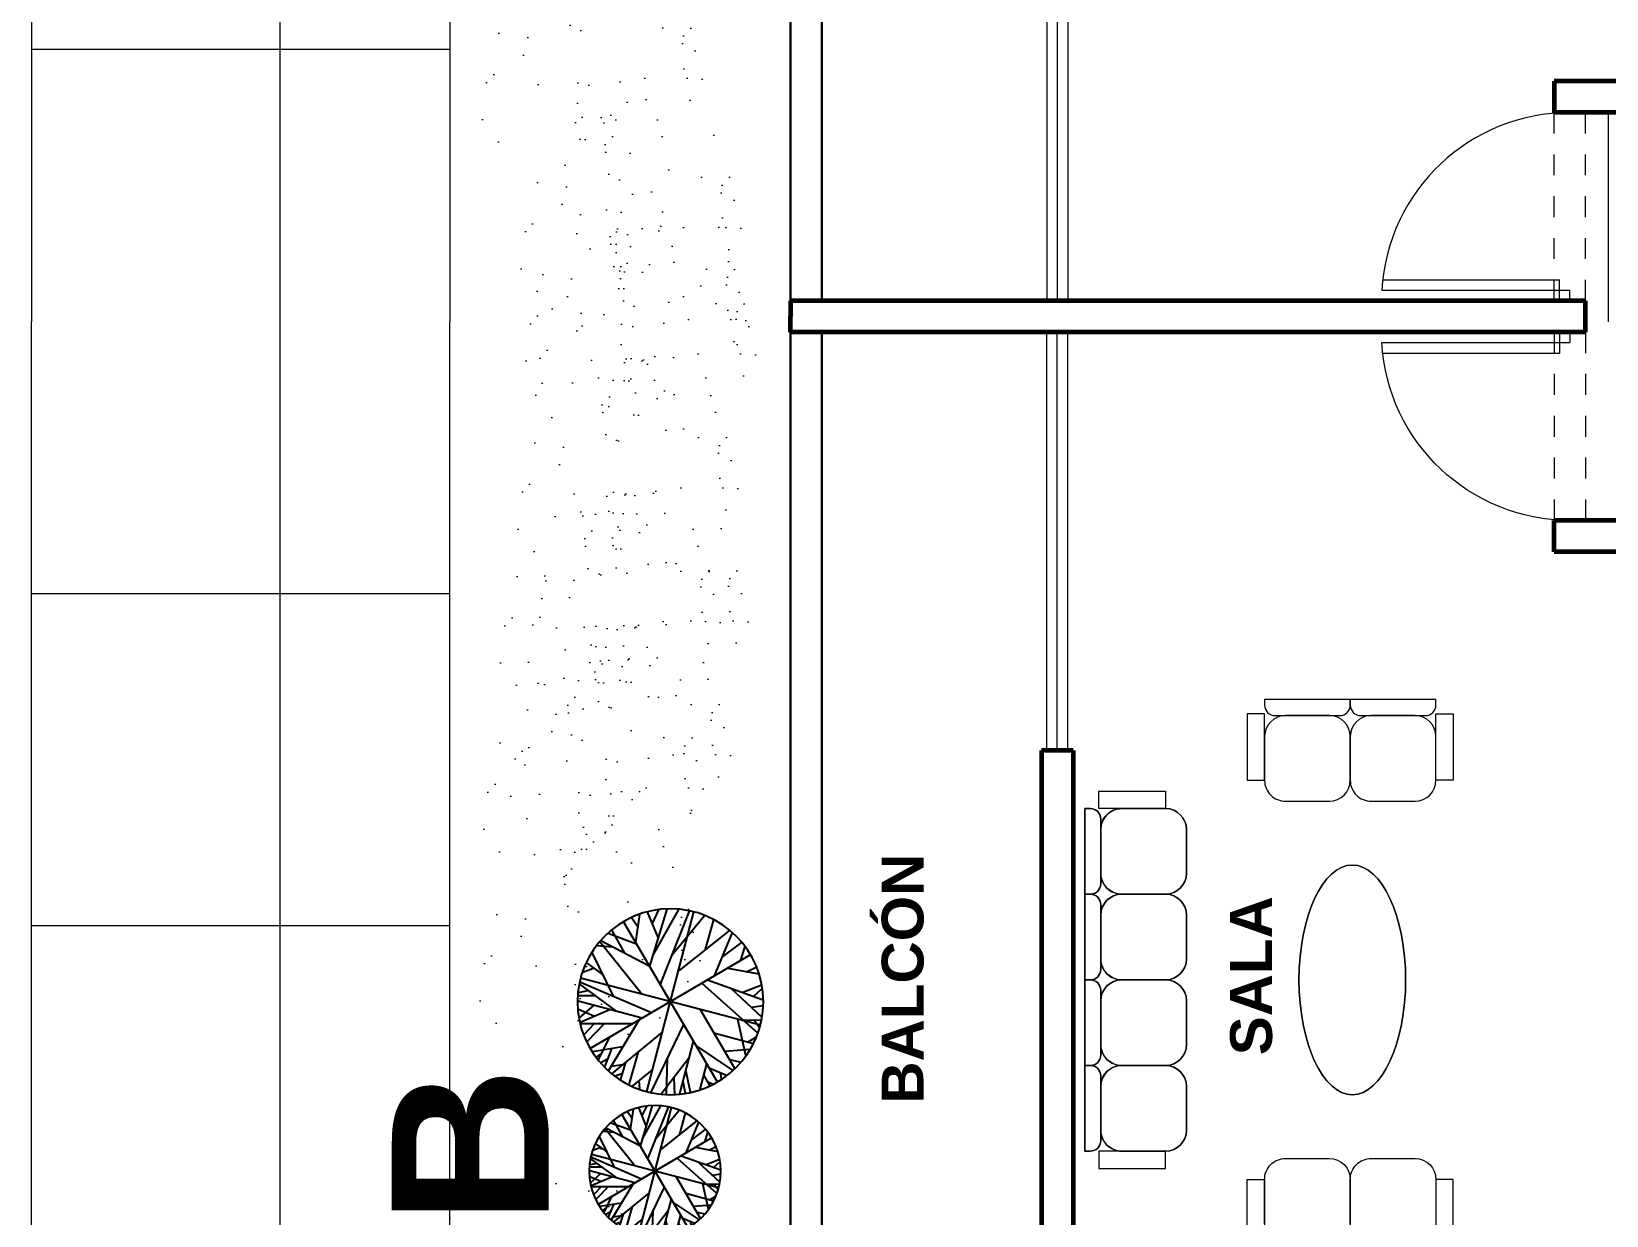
# Model space of a CAD drawing. Header units: millimetres. Extents: x 287 to 445, y 520 to 576.
# Drawn here: x 287.36 to 294.89, y 538.94 to 544.6 of the extents above; entities that cross this region are included whole.
import ezdxf

# ---------------------------------------------------------------- set-up
doc = ezdxf.new("R2010")
doc.units = ezdxf.units.MM
doc.header["$LTSCALE"] = 0.015
doc.linetypes.add('DASHED2', pattern=[9.525, 6.35, -3.175])
for name, color, linetype, lineweight in [('Muebles', 11, 'Continuous', 20), ('Muros', 41, 'Continuous', 60), ('Muros Bajos', 20, 'Continuous', 30), ('pasto', 56, 'Continuous', 5), ('PISOS', 7, 'Continuous', 18), ('Proyecciones', 46, 'Continuous', 0), ('Puertas', 31, 'Continuous', 20), ('Texto', 133, 'Continuous', 20), ('Ventanas', 130, 'Continuous', 20)]:
    doc.layers.add(name, color=color, linetype=linetype, lineweight=lineweight)
doc.layers.add('puntos alameda', color=94, linetype='Continuous')
pattern_1 = [(90, (860.0486, 203.2016), (-1.5875, 1e-16), []), (180, (860.0486, 203.2016), (-2e-16, -1.5875), [])]

# ---------------------------------------------------------------- blocks, each defined once
blk = doc.blocks.new('Tree - deciduous plan')
for p, q in [((-31.2008, 51.1035), (-0.2149, 20.1818)), ((-26.4472, 46.5894), (-26.2712, 53.8116)), ((-22.0458, 42.0753), (-16.5881, 57.6486)), ((-21.1656, 55.8436), (-0.0388, 45.0094)), ((-12.5388, 54.9406), (-7.9613, 59.4546)), ((-12.3627, 32.1443), (-12.5388, 58.7776)), ((-5.3205, 59.6806), (16.5105, 16.7963)), ((2.426, 54.9406), (-1.4472, 59.9056)), ((0, 59.9996), (0, -60)), ((0.4894, 48.6208), (3.6584, 59.6806)), ((18.2711, 35.5298), (5.419, 59.6806)), ((9.8203, 51.5549), (12.8133, 58.5516)), ((19.6795, 19.5047), (16.3344, 57.6486)), ((17.0387, 51.1035), (23.2006, 55.1666)), ((17.7429, 43.6552), (25.4894, 54.2636)), ((31.6513, 50.8778), (30.2429, 30.5643)), ((42, 42), (-42, -42)), ((42, -42), (-42, 42)), ((-40.1797, 44.558), (-36.4825, 43.2038)), ((-37.0107, 47.0408), (-35.25, 35.5298)), ((-32.6092, 50.4264), (-23.2782, 23.5674)), ((31.1232, 42.5267), (35.8767, 48.1693)), ((-49.8627, 32.8214), (-32.7853, 32.8214)), ((-45.8134, 38.2383), (-40.5318, 33.0471)), ((-43.8768, 36.4326), (-44.405, 40.2696)), ((36.2288, 25.1474), (48.9049, 35.0784)), ((37.1091, 37.1098), (46.6161, 37.5612)), ((-32.2571, 20.6333), (-59.1937, 9.348)), ((-56.0247, 20.859), (-20.8134, 20.859)), ((-54.7923, 24.4702), (-47.75, 21.0847)), ((-53.2078, 27.4044), (-40.1797, 20.859)), ((54.3626, 25.3731), (20.9119, 0.3198)), ((23.3767, 23.3417), (53.3063, 27.4044)), ((-59.7219, 2.8025), (-12.0106, 12.0565)), ((-58.6656, 12.7336), (-35.9543, 7.5424)), ((-57.081, 17.9248), (-47.0458, 14.7649)), ((38.5175, 13.4107), (58.2359, 13.6364)), ((-54.6162, -24.7335), (-20.2853, 0.0941)), ((29.3626, -6.6771), (59.4682, 7.091)), ((-60, 0), (60, 0)), ((-59.7219, -4.8714), (-54.2641, -6.6771)), ((-45.2853, -0.1316), (-59.0177, -10.0627)), ((-10.074, -10.0627), (-2.5036, -59.7178)), ((9.2922, -9.1598), (59.6443, -2.8401)), ((26.3697, -18.4138), (58.9401, -9.8369)), ((-58.4895, -12.3197), (-36.4825, -11.6426)), ((-57.081, -18.4138), (-45.2853, -17.9624)), ((-52.6797, -18.188), (-55.4966, -22.0251)), ((-53.2078, -27.442), (-16.7641, -16.6081)), ((-47.2219, -19.3166), (-50.2148, -26.3135)), ((-19.9331, -20.2194), (-28.5599, -52.721)), ((-14.8275, -15.0282), (-14.6515, -57.6865)), ((-0.0388, -19.0909), (25.8415, -53.8495)), ((18.6232, -18.6394), (26.7218, -53.3981)), ((18.7992, -18.6394), (57.3556, -17.2853)), ((38.1654, -18.188), (52.426, -29.0219)), ((-38.9472, -29.0219), (-51.4472, -30.6018)), ((-46.5177, -30.1504), (-49.5106, -33.536)), ((-35.9543, -22.4765), (-44.0529, -40.5329)), ((30.419, -30.1504), (32.3556, -50.0125)), ((45.9119, -24.0564), (55.595, -22.2508)), ((-32.4331, -32.4075), (-48.1021, -35.5674)), ((-43.7008, -34.6645), (-46.6937, -37.373)), ((-24.6867, -37.8244), (-38.7712, -45.7241)), ((-14.6515, -36.2445), (-27.6797, -52.9467)), ((-14.6515, -32.1818), (-3.912, -59.4922)), ((-6.2008, -36.2445), (17.919, -57.0094)), ((22.8485, -36.4702), (35.3485, -48.4326)), ((31.4753, -31.279), (49.6091, -33.3103)), ((41.5105, -32.6332), (46.088, -38.0501)), ((-26.2712, -43.9185), (-34.7219, -48.6583)), ((-14.6515, -47.3041), (-25.0388, -54.3009)), ((-21.5177, -45.4984), (-19.9331, -56.1065)), ((-8.4895, -47.5298), (-11.4825, -58.5893)), ((5.9471, -46.6269), (10.5246, -58.5893)), ((24.7852, -44.8213), (23.0246, -54.978)), ((-6.3768, -52.721), (-9.3698, -58.815)), ((8.4119, -53.1724), (3.8344, -59.4922))]:
    blk.add_line(p, q)
blk.add_circle((0, 0), 60)
blk = doc.blocks.new('sala')
at = {"layer": 'Muebles'}
for p, q in [((416.5438, 543.2068), (416.5438, 543.2899)), ((416.5438, 543.2899), (416.8621, 543.2899)), ((416.8621, 543.2899), (416.8621, 543.2068)), ((416.4759, 543.2068), (416.4759, 542.7973)), ((416.5026, 543.2068), (416.4759, 543.2068)), ((416.8621, 543.2068), (416.5438, 543.2068)), ((416.8621, 543.2068), (416.6526, 543.2068)), ((416.5526, 542.8473), (416.5526, 543.1568)), ((416.5526, 543.1068), (416.5526, 542.8973)), ((416.9621, 542.8973), (416.9621, 543.1068)), ((416.4759, 542.7973), (416.4759, 542.3878)), ((416.5026, 542.7973), (416.4759, 542.7973)), ((416.4759, 542.7973), (416.5026, 542.7973)), ((416.5526, 542.4378), (416.5526, 542.7473)), ((416.8621, 542.7973), (416.6526, 542.7973)), ((416.6526, 542.7973), (416.8621, 542.7973)), ((416.5526, 542.6973), (416.5526, 542.4878)), ((416.9621, 542.4878), (416.9621, 542.6973)), ((416.4759, 542.3878), (416.5026, 542.3878)), ((416.8621, 542.3878), (416.5438, 542.3878)), ((416.5438, 542.3878), (416.5438, 542.3047)), ((416.6526, 542.3878), (416.8621, 542.3878)), ((416.8621, 542.3047), (416.8621, 542.3878)), ((416.5438, 542.3047), (416.8621, 542.3047)), ((417.0972, 542.0143), (417.3068, 542.0143)), ((417.5068, 542.0143), (417.7163, 542.0143)), ((417.9163, 542.0143), (418.1258, 542.0143)), ((418.3258, 542.0143), (418.5353, 542.0143)), ((416.9142, 541.596), (416.9142, 541.9143)), ((416.9142, 541.9143), (416.9972, 541.9143)), ((416.9972, 541.7048), (416.9972, 541.9143)), ((416.9972, 541.9143), (416.9972, 541.596)), ((417.4068, 541.7048), (417.4068, 541.9143)), ((417.4068, 541.9143), (417.4068, 541.7048)), ((417.8163, 541.7048), (417.8163, 541.9143)), ((417.8163, 541.9143), (417.8163, 541.7048)), ((418.2258, 541.7048), (418.2258, 541.9143)), ((418.2258, 541.9143), (418.2258, 541.7048)), ((418.6353, 541.9143), (418.6353, 541.7048)), ((418.6353, 541.9143), (418.6353, 541.596)), ((418.7184, 541.9143), (418.6353, 541.9143)), ((418.7184, 541.596), (418.7184, 541.9143)), ((417.0472, 541.6048), (417.3568, 541.6048)), ((417.3068, 541.6048), (417.0972, 541.6048)), ((417.4568, 541.6048), (417.7663, 541.6048)), ((417.7163, 541.6048), (417.5068, 541.6048)), ((417.8663, 541.6048), (418.1758, 541.6048)), ((418.1258, 541.6048), (417.9163, 541.6048)), ((418.2758, 541.6048), (418.5853, 541.6048)), ((418.5353, 541.6048), (418.3258, 541.6048)), ((416.9972, 541.596), (416.9142, 541.596)), ((416.9972, 541.5281), (416.9972, 541.5548)), ((417.4068, 541.5281), (416.9972, 541.5281)), ((417.4068, 541.5281), (417.4068, 541.5548)), ((417.4068, 541.5548), (417.4068, 541.5281)), ((417.8163, 541.5281), (417.4068, 541.5281)), ((417.8163, 541.5281), (417.8163, 541.5548)), ((417.8163, 541.5548), (417.8163, 541.5281)), ((418.2258, 541.5281), (417.8163, 541.5281)), ((418.2258, 541.5281), (418.2258, 541.5548)), ((418.2258, 541.5548), (418.2258, 541.5281)), ((418.6353, 541.5281), (418.2258, 541.5281)), ((418.6353, 541.596), (418.7184, 541.596)), ((418.6353, 541.5548), (418.6353, 541.5281))]:
    blk.add_line(p, q, dxfattribs=at)
for centre, radius, start, end in [((416.5026, 543.1568), 0.05, 0, 90), ((416.6526, 543.1068), 0.1, 90, 180), ((416.8621, 543.1068), 0.1, 0, 90), ((416.6526, 542.8973), 0.1, 180, 270), ((416.8621, 542.8973), 0.1, 270, 0), ((416.5026, 542.8473), 0.05, 270, 0), ((416.5026, 542.7473), 0.05, 0, 90), ((416.6526, 542.6973), 0.1, 90, 180), ((416.8621, 542.6973), 0.1, 0, 90), ((416.5026, 542.4378), 0.05, 270, 0), ((416.6526, 542.4878), 0.1, 180, 270), ((416.8621, 542.4878), 0.1, 270, 0), ((417.0972, 541.9143), 0.1, 90, 180), ((417.3068, 541.9143), 0.1, 360, 90), ((417.5068, 541.9143), 0.1, 90, 180), ((417.7163, 541.9143), 0.1, 0, 90), ((417.9163, 541.9143), 0.1, 90, 180), ((418.1258, 541.9143), 0.1, 0, 90), ((418.3258, 541.9143), 0.1, 90, 180), ((418.5353, 541.9143), 0.1, 0, 90), ((417.0972, 541.7048), 0.1, 180, 270), ((417.3068, 541.7048), 0.1, 270, 0), ((417.5068, 541.7048), 0.1, 180, 270), ((417.7163, 541.7048), 0.1, 270, 360), ((417.9163, 541.7048), 0.1, 180, 270), ((418.1258, 541.7048), 0.1, 270, 360), ((418.3258, 541.7048), 0.1, 180, 270), ((418.5353, 541.7048), 0.1, 270, 0), ((417.0472, 541.5548), 0.05, 90, 180), ((417.3568, 541.5548), 0.05, 0, 90), ((417.4568, 541.5548), 0.05, 90, 180), ((417.7663, 541.5548), 0.05, 360, 90), ((417.8663, 541.5548), 0.05, 90, 180), ((418.1758, 541.5548), 0.05, 360, 90), ((418.2758, 541.5548), 0.05, 90, 180), ((418.5853, 541.5548), 0.05, 0, 90)]:
    blk.add_arc(centre, radius, start, end, dxfattribs=at)
blk.add_ellipse((417.8163, 542.807), major_axis=(-0.5491, 0), ratio=0.464286, dxfattribs=at)
blk = doc.blocks.new('p04')
at = {"layer": 'Proyecciones', "linetype": 'DASHED2'}
for p, q in [((451.0947, 543.0787), (451.9947, 543.0787)), ((451.0947, 542.9287), (451.9947, 542.9287))]:
    blk.add_line(p, q, dxfattribs=at)
at = {"layer": 'Puertas'}
for p, q in [((451.1447, 543.9023), (451.1447, 543.0037)), ((451.1947, 543.8981), (451.1947, 543.0537)), ((451.0947, 543.0537), (451.1947, 543.0537)), ((451.0947, 543.0037), (451.1447, 543.0037))]:
    blk.add_line(p, q, dxfattribs=at)
blk.add_arc((451.0947, 543.0037), 0.9, 0, 86.81526, dxfattribs=at)

msp = doc.modelspace()

# ---------------------------------------------------------------- hatches: boundary and pattern name
at = {"layer": 'pasto', "ltscale": 0.3}
h = msp.add_hatch(dxfattribs=at)
h.set_pattern_fill('AR-SAND', color=256, scale=0.008, angle=90, style=0)
h.set_pattern_definition([(127.5, (509.88663, 560.34976), (-0.3915306, -0.01280025), [0, -0.308864, 0, -0.34544, 0, -0.3302]), (97.5, (509.8866, 560.34976), (-0.5734601, 0.3596186), [0, -0.166624, 0, -0.278384, 0, -0.10668]), (57.5, (509.88663, 560.09982), (-0.00114975, 0.6327939), [0, -0.1016, 0, -0.36576, 0, -0.47752]), (47.5, (509.8866, 560.0998), (-0.1783435, 0.6108452), [0, -0.0508, 0, -0.239776, 0, -0.27432])])
edge = h.paths.add_edge_path()
edge.add_arc((290.0322, 544.4139), 0.5882, 90, 450)
h = msp.add_hatch(dxfattribs=at)
h.set_pattern_fill('AR-SAND', color=256, scale=0.008, angle=90, style=0)
h.set_pattern_definition([(127.5, (510.0716, 559.63633), (-0.3915306, -0.01280025), [0, -0.308864, 0, -0.34544, 0, -0.3302]), (97.5, (510.0716, 559.63633), (-0.5734601, 0.3596186), [0, -0.166624, 0, -0.278384, 0, -0.10668]), (57.5, (510.0716, 559.3864), (-0.00114975, 0.6327939), [0, -0.1016, 0, -0.36576, 0, -0.47752]), (47.5, (510.0716, 559.3864), (-0.1783435, 0.6108452), [0, -0.0508, 0, -0.239776, 0, -0.27432])])
edge = h.paths.add_edge_path()
edge.add_arc((290.2171, 543.7004), 0.5882, 90, 450)
h = msp.add_hatch(dxfattribs=at)
h.set_pattern_fill('AR-SAND', color=256, scale=0.008, angle=90, style=0)
h.set_pattern_definition([(127.5, (510.09604, 559.1957), (-0.3915306, -0.01280025), [0, -0.308864, 0, -0.34544, 0, -0.3302]), (97.5, (510.09604, 559.1957), (-0.5734601, 0.3596186), [0, -0.166624, 0, -0.278384, 0, -0.10668]), (57.5, (510.09604, 558.94578), (-0.00114975, 0.6327939), [0, -0.1016, 0, -0.36576, 0, -0.47752]), (47.5, (510.09604, 558.9458), (-0.1783435, 0.6108452), [0, -0.0508, 0, -0.239776, 0, -0.27432])])
edge = h.paths.add_edge_path()
edge.add_arc((290.2416, 543.2598), 0.5882, 90, 450)
h = msp.add_hatch(dxfattribs=at)
h.set_pattern_fill('AR-SAND', color=256, scale=0.008, angle=90, style=0)
h.set_pattern_definition([(127.5, (510.142, 559.03165), (-0.3915306, -0.01280025), [0, -0.308864, 0, -0.34544, 0, -0.3302]), (97.5, (510.142, 559.03165), (-0.5734601, 0.3596186), [0, -0.166624, 0, -0.278384, 0, -0.10668]), (57.5, (510.142, 558.7817), (-0.00114975, 0.6327939), [0, -0.1016, 0, -0.36576, 0, -0.47752]), (47.5, (510.142, 558.7817), (-0.1783435, 0.6108452), [0, -0.0508, 0, -0.239776, 0, -0.27432])])
edge = h.paths.add_edge_path()
edge.add_arc((290.2875, 543.0957), 0.5882, 90, 450)
h = msp.add_hatch(dxfattribs=at)
h.set_pattern_fill('AR-SAND', color=256, scale=0.008, angle=90, style=0)
h.set_pattern_definition([(127.5, (510.0579, 558.39155), (-0.3915306, -0.01280025), [0, -0.308864, 0, -0.34544, 0, -0.3302]), (97.5, (510.0579, 558.39155), (-0.5734601, 0.3596186), [0, -0.166624, 0, -0.278384, 0, -0.10668]), (57.5, (510.0579, 558.1416), (-0.00114975, 0.6327939), [0, -0.1016, 0, -0.36576, 0, -0.47752]), (47.5, (510.0579, 558.1416), (-0.1783435, 0.6108452), [0, -0.0508, 0, -0.239776, 0, -0.27432])])
edge = h.paths.add_edge_path()
edge.add_arc((290.2034, 542.4557), 0.5882, 90, 450)
h = msp.add_hatch(dxfattribs=at)
h.set_pattern_fill('AR-SAND', color=256, scale=0.008, angle=90, style=0)
h.set_pattern_definition([(127.5, (509.97382, 557.75146), (-0.3915306, -0.01280025), [0, -0.308864, 0, -0.34544, 0, -0.3302]), (97.5, (509.9738, 557.75146), (-0.5734601, 0.3596186), [0, -0.166624, 0, -0.278384, 0, -0.10668]), (57.5, (509.97382, 557.50152), (-0.00114975, 0.6327939), [0, -0.1016, 0, -0.36576, 0, -0.47752]), (47.5, (509.9738, 557.5015), (-0.1783435, 0.6108452), [0, -0.0508, 0, -0.239776, 0, -0.27432])])
edge = h.paths.add_edge_path()
edge.add_arc((290.1194, 541.8156), 0.5882, 90, 450)
h = msp.add_hatch(dxfattribs=at)
h.set_pattern_fill('AR-SAND', color=256, scale=0.008, angle=90, style=0)
h.set_pattern_definition([(127.5, (510.1068, 557.7551), (-0.3915306, -0.01280025), [0, -0.308864, 0, -0.34544, 0, -0.3302]), (97.5, (510.1068, 557.7551), (-0.5734601, 0.3596186), [0, -0.166624, 0, -0.278384, 0, -0.10668]), (57.5, (510.1068, 557.50516), (-0.00114975, 0.6327939), [0, -0.1016, 0, -0.36576, 0, -0.47752]), (47.5, (510.1068, 557.50516), (-0.1783435, 0.6108452), [0, -0.0508, 0, -0.239776, 0, -0.27432])])
edge = h.paths.add_edge_path()
edge.add_arc((290.2523, 541.8192), 0.5882, 90, 450)
h = msp.add_hatch(dxfattribs=at)
h.set_pattern_fill('AR-SAND', color=256, scale=0.008, angle=90, style=0)
h.set_pattern_definition([(127.5, (510.0227, 557.115), (-0.3915306, -0.01280025), [0, -0.308864, 0, -0.34544, 0, -0.3302]), (97.5, (510.0227, 557.115), (-0.5734601, 0.3596186), [0, -0.166624, 0, -0.278384, 0, -0.10668]), (57.5, (510.0227, 556.86507), (-0.00114975, 0.6327939), [0, -0.1016, 0, -0.36576, 0, -0.47752]), (47.5, (510.0227, 556.86507), (-0.1783435, 0.6108452), [0, -0.0508, 0, -0.239776, 0, -0.27432])])
edge = h.paths.add_edge_path()
edge.add_arc((290.1682, 541.1791), 0.5882, 90, 450)
h = msp.add_hatch(dxfattribs=at)
h.set_pattern_fill('AR-SAND', color=256, scale=0.008, angle=90, style=0)
h.set_pattern_definition([(127.5, (509.8928, 556.9558), (-0.3915306, -0.01280025), [0, -0.308864, 0, -0.34544, 0, -0.3302]), (97.5, (509.8928, 556.9558), (-0.5734601, 0.3596186), [0, -0.166624, 0, -0.278384, 0, -0.10668]), (57.5, (509.8928, 556.70587), (-0.00114975, 0.6327939), [0, -0.1016, 0, -0.36576, 0, -0.47752]), (47.5, (509.8928, 556.70587), (-0.1783435, 0.6108452), [0, -0.0508, 0, -0.239776, 0, -0.27432])])
edge = h.paths.add_edge_path()
edge.add_arc((290.0383, 541.0199), 0.5882, 90, 450)
h = msp.add_hatch(dxfattribs=at)
h.set_pattern_fill('AR-SAND', color=256, scale=0.008, angle=90, style=0)
h.set_pattern_definition([(127.5, (509.87604, 556.13585), (-0.3915306, -0.01280025), [0, -0.308864, 0, -0.34544, 0, -0.3302]), (97.5, (509.87604, 556.13585), (-0.5734601, 0.3596186), [0, -0.166624, 0, -0.278384, 0, -0.10668]), (57.5, (509.87604, 555.8859), (-0.00114975, 0.6327939), [0, -0.1016, 0, -0.36576, 0, -0.47752]), (47.5, (509.87604, 555.8859), (-0.1783435, 0.6108452), [0, -0.0508, 0, -0.239776, 0, -0.27432])])
edge = h.paths.add_edge_path()
edge.add_arc((290.0216, 540.1999), 0.5882, 90, 450)
h = msp.add_hatch(dxfattribs=at)
h.set_pattern_fill('AR-SAND', color=256, scale=0.008, angle=90, style=0)
h.set_pattern_definition([(127.5, (509.53382, 554.7895), (-0.3915306, -0.01280025), [0, -0.308864, 0, -0.34544, 0, -0.3302]), (97.5, (509.5338, 554.7895), (-0.5734601, 0.3596186), [0, -0.166624, 0, -0.278384, 0, -0.10668]), (57.5, (509.53382, 554.53957), (-0.00114975, 0.6327939), [0, -0.1016, 0, -0.36576, 0, -0.47752]), (47.5, (509.5338, 554.53957), (-0.1783435, 0.6108452), [0, -0.0508, 0, -0.239776, 0, -0.27432])])
edge = h.paths.add_edge_path()
edge.add_arc((289.6794, 538.8536), 0.5882, 90, 450)
at = {"layer": 'PISOS'}
h = msp.add_hatch(dxfattribs=at)
h.set_pattern_fill('NET', color=256, scale=0.5, angle=90, style=0)
h.set_pattern_definition(pattern_1)
h.paths.add_polyline_path([(287.3613, 548.9131), (287.3613, 543.2128), (289.3613, 543.2128), (289.3613, 549.4962)])
h = msp.add_hatch(dxfattribs=at)
h.set_pattern_fill('NET', color=256, scale=0.5, angle=90, style=0)
h.set_pattern_definition(pattern_1)
h.paths.add_polyline_path([(298.7398, 544.5878), (298.7398, 544.2128), (297.5898, 544.2128), (297.2195, 544.2128), (297.2195, 543.2128), (299.7398, 543.2128), (299.7398, 543.6878), (299.7398, 544.0878, -1), (299.7398, 544.1878), (299.7398, 544.5878)])
h.paths.add_polyline_path([(295.6398, 544.2128), (294.7898, 544.2128), (294.7898, 543.3128), (294.7898, 543.2128), (297.2195, 543.2128), (297.2195, 544.2128)])
h = msp.add_hatch(dxfattribs=at)
h.set_pattern_fill('NET', color=256, scale=0.5, angle=90, style=0)
h.set_pattern_definition([(270, (860.0486, 883.2239), (-1.5875, 1e-16), []), (180, (860.0486, 883.2239), (0, 1.5875), [])])
h.paths.add_polyline_path([(287.3613, 537.5125), (287.3613, 543.2128), (289.3613, 543.2128), (289.3613, 536.9294)])

# ---------------------------------------------------------------- linework, layer by layer
at = {"layer": 'Muros'}
for p, q in [((294.6398, 544.3628), (294.6398, 544.2128)), ((295.6398, 544.3628), (294.6398, 544.3628)), ((295.6398, 544.2128), (294.6398, 544.2128)), ((290.9898, 543.3128), (290.9898, 543.2378)), ((292.1898, 543.3128), (290.9898, 543.3128)), ((294.7898, 543.3128), (292.1898, 543.3128)), ((294.7898, 543.1628), (294.7898, 543.3128)), ((290.9898, 543.1628), (290.9898, 543.2378)), ((292.1898, 543.1628), (290.9898, 543.1628)), ((294.7898, 543.1628), (292.1898, 543.1628)), ((294.6398, 542.1128), (294.6398, 542.2628)), ((295.6398, 542.2628), (294.6398, 542.2628)), ((295.6398, 542.1128), (294.6398, 542.1128)), ((292.1898, 541.1628), (292.1898, 538.6625)), ((292.3398, 541.1628), (292.1898, 541.1628)), ((292.3398, 541.1628), (292.3398, 538.6625))]:
    msp.add_line(p, q, dxfattribs=at)
at = {"layer": 'Muros Bajos'}
for p, q in [((290.9898, 543.3128), (290.9898, 547.8131)), ((291.1398, 543.3128), (291.1398, 547.8131)), ((290.9898, 543.1628), (290.9898, 538.6625)), ((291.1398, 543.1628), (291.1398, 538.6625))]:
    msp.add_line(p, q, dxfattribs=at)
at = {"layer": 'PISOS'}
for p, q in [((287.3613, 563.0194), (287.3613, 543.2128)), ((289.3613, 563.0194), (289.3613, 543.2128)), ((287.3613, 523.4061), (287.3613, 543.2128)), ((289.3613, 523.4061), (289.3613, 543.2128))]:
    msp.add_line(p, q, dxfattribs=at)
at = {"layer": 'Ventanas'}
for p, q in [((292.2148, 545.3128), (292.2148, 543.3128)), ((292.2648, 545.3128), (292.2648, 543.3128)), ((292.3148, 545.3128), (292.3148, 543.3128)), ((292.2148, 541.1628), (292.2148, 543.1628)), ((292.2648, 541.1628), (292.2648, 543.1628)), ((292.3148, 541.1628), (292.3148, 543.1628))]:
    msp.add_line(p, q, dxfattribs=at)

# ---------------------------------------------------------------- block references
at = {"layer": 'Muebles', "rotation": 270}
msp.add_blockref('sala', (-249.1323, 957.882), dxfattribs=at)
at = {"layer": 'Muebles', "xscale": -1, "rotation": 270}
msp.add_blockref('sala', (-249.1323, 122.2494), dxfattribs=at)
at = {"layer": 'Puertas', "rotation": 90}
msp.add_blockref('p04', (837.7185, 92.2181), dxfattribs=at)
at = {"layer": 'Puertas', "xscale": -1, "rotation": 90}
msp.add_blockref('p04', (837.7185, 994.2575), dxfattribs=at)
at = {"layer": 'puntos alameda', "color": 7, "linetype": 'ByBlock', "lineweight": 0}
for p, xscale, yscale, zscale, rotation in [((290.4154, 539.961), -0.007405634628365269, 0.007405634628639746, 0.007405634628594382, 255.3294149667242), ((290.3417, 539.1507), -0.00524074937675885, 0.005240749376980602, 0.00524074937695538, 255.3294149665158)]:
    msp.add_blockref('Tree - deciduous plan', p, dxfattribs=dict(at, xscale=xscale, yscale=yscale, zscale=zscale, rotation=rotation))

# ---------------------------------------------------------------- texts
at = {"layer": 'Texto', "width": 1.072698, "rotation": 90}
for s, insert, char_height, attachment_point in [('{\\fArial|b1|i0|c0|p34;\\H2x;BALCÓN}', (291.4253, 540.0714), 0.1, 2), ('{\\fArial|b1|i0|c0|p34;\\H2x;SALA}', (293.0909, 540.0854), 0.1, 2), ('{\\fArial|b1|i0|c0|p34;B}', (289.8337, 539.2718), 0.75, 8)]:
    msp.add_mtext(s, dxfattribs=dict(at, insert=insert, char_height=char_height, attachment_point=attachment_point))

doc.saveas('drawing.dxf')
